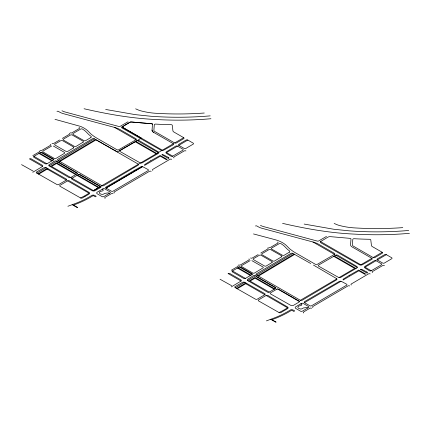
<?xml version="1.0" encoding="UTF-8"?>
<svg xmlns="http://www.w3.org/2000/svg" width="431" height="431" viewBox="0 0 431 431"><rect width="100%" height="100%" fill="white"/><g stroke="black" fill="none" stroke-linecap="round" stroke-linejoin="round"><path stroke-width="0.65" d="M152.472 124.484A1.255 0.727 0 0 0 151.405 123.735L132.021 122.054A3.098 1.789 0 0 0 129.338 122.582L122.027 126.973A1.255 0.727 0 0 0 122.032 127.996L160.849 150.155A2.09 1.207 0 0 0 163.818 150.144L173.381 144.741A1.255 0.727 0 0 0 173.37 143.717L153.549 132.301L152.396 131.283L152.051 130.087L152.515 123.826L130.448 121.914L122 127.005L141.384 138.119L117.469 151.927L96.108 139.833L51.558 166.485L93.446 190.61L99.017 187.393M320.54 241.581L327.846 237.195A3.098 1.789 0 0 1 330.529 236.662L349.913 238.343A1.255 0.727 0 0 1 350.979 239.092L350.565 244.695A5.107 2.947 0 0 0 352.057 246.909L371.867 258.32A1.255 0.727 0 0 1 371.894 259.349L362.331 264.753A2.09 1.207 0 0 1 359.362 264.763L320.54 242.605A1.255 0.727 0 0 1 320.54 241.581L360.844 264.796L371.878 258.325M32.772 172.292L42.308 166.592A1.676 0.964 0 0 0 42.286 165.235L31.323 158.92A1.255 0.727 0 0 0 29.55 158.926L42.545 166.409M36.915 173.154L46.106 167.659M49.096 165.87L56.87 161.216M58.153 160.451L94.33 138.804M38.111 173.833L47.308 168.332M50.271 166.56L56.488 162.837L76.271 174.259M58.056 161.9L57.765 162.072L77.338 173.375M59.333 161.135L95.515 139.488M38.704 174.172L47.9 168.672M127.969 121.801L120.217 126.305A1.255 0.727 0 0 1 118.724 126.45L65.081 111.99A10.877 6.282 0 0 1 61.978 110.735M231.285 286.906L240.816 281.201A1.676 0.964 0 0 0 240.794 279.843L229.836 273.529A1.255 0.727 0 0 0 228.058 273.534L241.058 281.017M235.428 287.763L244.614 282.267M247.604 280.479L255.384 275.824M256.66 275.059L292.838 253.417M236.619 288.441L245.815 282.941M248.779 281.168L254.996 277.445L274.779 288.867M256.564 276.508L256.278 276.68L275.851 287.983M257.846 275.743L294.023 254.096M237.217 288.781L246.408 283.28M258.438 276.088L294.615 254.441M326.482 236.409L318.73 240.918A1.255 0.727 0 0 1 317.232 241.058L263.594 226.598A10.877 6.282 0 0 1 260.491 225.343M66.32 180.099L58.745 184.543A1.255 0.727 0 0 1 56.973 184.549L36.608 172.982A1.255 0.727 0 0 1 36.587 171.964L43.93 167.778A1.676 0.964 0 0 1 46.316 167.761L66.315 179.075A1.255 0.727 0 0 1 66.315 180.099L47.2 169.092M93.446 190.61L173.37 143.717M177.518 146.109A1.255 0.722 0 0 0 175.88 146.039L166.522 151.728A2.09 1.207 0 0 0 166.538 153.431L171.069 156.232A1.255 0.727 0 0 0 172.707 156.157L182.863 150.198A1.255 0.727 0 0 0 182.852 149.18L177.518 146.109L166.479 152.579L172.702 156.162M178.806 145.349L187.824 140.053L193.163 143.13A1.255 0.727 0 0 1 193.174 144.148L185.912 148.409A1.255 0.727 0 0 1 184.134 148.415L178.8 145.344A1.255 0.727 0 0 1 178.79 144.32L186.052 140.064A1.255 0.727 0 0 1 187.83 140.059M264.833 294.707L257.259 299.152A1.255 0.727 0 0 1 255.481 299.157L235.121 287.59A1.255 0.727 0 0 1 235.094 286.572L242.443 282.386A1.676 0.964 0 0 1 244.83 282.37L264.823 293.683A1.255 0.727 0 0 1 264.828 294.707L245.713 283.7M269.235 292.121L275.49 288.452A1.255 0.727 0 0 0 275.484 287.429L255.104 275.662A1.255 0.727 0 0 0 253.309 275.673L247.728 279.218A1.676 0.964 0 0 0 247.755 280.576L267.522 292.164A1.255 0.727 0 0 0 269.235 292.121L250.072 281.093L255.007 278.135L274.191 289.212M266.121 295.461L258.568 299.895A1.255 0.727 0 0 0 258.584 300.919L279.137 312.594A1.255 0.727 0 0 0 280.84 312.626L283.474 311.047A86.055 49.684 0 0 0 287.585 308.634A2.09 1.207 0 0 0 287.525 306.964L267.904 295.461A1.255 0.727 0 0 0 266.121 295.461L287.547 307.799A85.052 49.102 0 0 1 279.056 312.55M310.713 263.508L292.735 253.353A1.255 0.727 0 0 0 290.947 253.363L256.332 273.863A1.255 0.722 0 0 0 256.283 274.843L300.353 300.283L336.848 278.879M339.041 277.591L354.681 268.416L333.713 256.332M373.171 257.566L382.189 252.275A1.255 0.727 0 0 1 382.205 253.299L374.803 257.63A1.255 0.727 0 0 1 373.16 257.566L353.361 246.155A3.265 1.886 0 0 1 352.402 244.743L352.8 239.399A1.255 0.727 0 0 1 354.18 238.709A228.042 131.66 0 0 0 369.577 239.286A1.255 0.727 0 0 1 370.789 239.959L371.441 245.46A3.098 1.789 0 0 0 372.341 246.602L382.195 252.275M340.991 281.271L304.502 302.681A1.255 0.727 0 0 1 304.485 301.657L339.197 281.491A1.676 0.964 0 0 1 341.573 281.486L346.605 284.18A1.255 0.727 0 0 1 346.616 285.203L311.602 305.746A1.255 0.727 0 0 1 309.819 305.751L304.491 302.675M376.026 260.712L364.992 267.188L371.215 270.77L381.37 264.812A1.255 0.727 0 0 0 381.365 263.788L376.031 260.717A1.255 0.727 0 0 0 374.248 260.723L365.035 266.336A2.09 1.207 0 0 0 365.046 268.039L369.437 270.77A1.255 0.727 0 0 0 371.22 270.765M377.314 259.958L386.338 254.662L391.677 257.738A1.255 0.727 0 0 1 391.682 258.756L384.425 263.018A1.255 0.727 0 0 1 382.642 263.023L377.308 259.952A1.255 0.727 0 0 1 377.303 258.929L384.56 254.673A1.255 0.727 0 0 1 386.343 254.667M32.783 155.661L39.566 151.701A0.835 0.485 0 0 0 39.566 151.017M59.613 139.994L53.843 143.361A1.255 0.727 0 0 1 52.065 143.367M62.317 138.416L69.256 134.364A1.255 0.727 0 0 0 69.246 133.335M33.957 156.351L40.746 152.385A0.835 0.485 0 0 1 41.931 152.385L53.665 159.163A0.835 0.485 0 0 1 53.633 159.815L47.248 163.635A1.676 0.964 0 0 1 44.862 163.645L33.963 157.369A1.255 0.727 0 0 1 33.963 156.345L46.898 163.796M51.612 146.039L43.154 150.979A1.255 0.727 0 0 0 43.159 152.003L54.231 158.392A1.255 0.727 0 0 0 56.025 158.387L64.408 153.366A1.255 0.727 0 0 0 64.391 152.353L53.39 146.034M231.291 270.269L238.079 266.31A0.835 0.485 0 0 0 238.074 265.625M258.121 254.602L252.356 257.97A1.255 0.727 0 0 1 250.578 257.975M260.825 253.024L267.77 248.973A1.255 0.727 0 0 0 267.759 247.944M232.471 270.959L239.253 266.994A0.835 0.485 0 0 1 240.347 266.945L252.135 273.744A0.835 0.485 0 0 1 252.146 274.423L245.756 278.243A1.676 0.964 0 0 1 243.37 278.259L232.476 271.983A1.255 0.727 0 0 1 232.471 270.954L245.406 278.404M250.125 260.647L241.662 265.588A1.255 0.727 0 0 0 241.667 266.611L252.744 273.001A1.255 0.727 0 0 0 254.532 272.995L262.915 267.98A1.255 0.727 0 0 0 262.899 266.961L251.903 260.647M56.973 111.397A1.002 0.582 0 0 1 58.395 111.397L59.613 112.103A14.228 8.216 0 0 0 63.669 113.741L114.705 127.452A19.336 11.163 0 0 1 120.19 129.666L135.964 138.755A1.255 0.727 0 0 1 135.964 139.779L118.757 149.735A1.255 0.727 0 0 1 116.979 149.74L96.786 138.109A41.845 24.158 0 0 1 92.854 135.49A41.845 24.158 0 0 0 92.239 135.032A23.931 13.819 0 0 1 90.149 133.222L88.414 131.428A26.275 15.171 0 0 0 80.565 126.407L54.996 119.333M137.268 140.528L120.06 150.489A1.255 0.727 0 0 0 120.06 151.513L139.951 162.762A1.676 0.964 0 0 0 142.322 162.756L158.182 153.452A2.09 1.207 0 0 0 158.172 151.75L139.046 140.528A1.255 0.727 0 0 0 137.268 140.528L158.727 152.886M255.486 226.006A1.002 0.582 0 0 1 256.903 226.006L258.121 226.711A14.228 8.216 0 0 0 262.183 228.349L313.213 242.066A19.336 11.163 0 0 1 318.703 244.275L334.472 253.363A1.255 0.727 0 0 1 334.472 254.387L317.264 264.343A1.255 0.727 0 0 1 315.492 264.348L295.3 252.717A41.845 24.158 0 0 1 291.367 250.099A41.845 24.158 0 0 0 290.753 249.641A23.931 13.819 0 0 1 288.657 247.83L286.922 246.036A26.275 15.171 0 0 0 274.983 239.658L253.503 233.941M335.781 255.136L318.568 265.097A1.255 0.727 0 0 0 318.568 266.121L338.459 277.37A1.676 0.964 0 0 0 340.835 277.365L356.696 268.06A2.09 1.207 0 0 0 356.679 266.358L337.554 255.136A1.255 0.727 0 0 0 335.781 255.136L357.234 267.495M67.893 206.271L74.078 203.992A89.653 51.763 0 0 0 91.679 195.464A2.09 1.207 0 0 1 94.696 195.426L96.199 196.288L95.332 196.816L93.193 195.582A90.909 52.485 0 0 1 74.757 204.601L73.442 205.086L77.645 207.467L77.354 207.64L72.16 204.698M266.406 320.88L272.591 318.601A89.653 51.763 0 0 0 290.192 310.072A2.09 1.207 0 0 1 293.209 310.034L294.712 310.902L293.84 311.424L291.701 310.191A90.909 52.485 0 0 1 273.265 319.209L271.95 319.694L276.152 322.076L275.862 322.248L270.668 319.306M105.66 109.458L135.242 114.635L150.694 116.235A215.069 124.171 0 0 0 210.193 115.864M304.173 224.066L333.756 229.244L349.202 230.844A215.069 124.171 0 0 0 408.701 230.472M84.056 108.752C107.831 114.231 131.864 118.471 156.291 119.522A220.09 127.07 0 0 0 210.942 118.73M282.564 223.36C306.339 228.839 330.378 233.079 354.805 234.13A220.09 127.07 0 0 0 409.45 233.338M21.55 164.637L33.074 171.069M220.058 279.245L231.587 285.678M109.302 193.363L108.585 192.953A0.803 0.463 0 0 0 107.599 192.969L104.873 193.384L103.262 194.241A2.074 1.196 0 0 1 101.948 194.376L100.525 193.945A4.455 2.575 0 0 1 99.922 193.567L99.416 193.018A2.074 1.196 0 0 1 99.345 192.56C99.798 190.4 103.047 191.87 103.397 189.958L102.195 189.263M307.809 307.971L307.093 307.562A0.803 0.463 0 0 0 306.112 307.583L303.386 307.993L301.77 308.849A2.074 1.196 0 0 1 300.455 308.984L299.033 308.553A4.455 2.575 0 0 1 298.435 308.176L297.929 307.626A2.074 1.196 0 0 1 297.853 307.168C298.311 305.008 301.555 306.479 301.91 304.566L300.709 303.871M76.982 175.358L98.435 187.7M183.687 137.667L173.833 131.994A3.098 1.789 0 0 1 172.928 130.846L172.281 125.351A1.255 0.727 0 0 0 171.064 124.678A228.042 131.66 0 0 1 155.672 124.096A1.255 0.727 0 0 0 154.293 124.791L153.894 130.13A3.265 1.886 0 0 0 154.848 131.547L174.657 142.957L183.681 137.667A1.255 0.727 0 0 1 183.692 138.69L176.435 142.952A1.255 0.727 0 0 1 174.652 142.952M122.027 126.973L162.336 150.187M114.447 127.387L135.964 139.779M312.954 241.996L334.472 254.387M135.792 141.384L157.471 153.872M334.3 255.992L355.979 268.481M135.199 141.724L156.173 153.808M313.488 265.103L336.482 278.555A1.676 0.964 0 0 1 336.492 279.913L302.066 300.315A1.255 0.727 0 0 1 300.353 300.283M40.837 152.337L53.703 159.766M79.094 174.388L100.929 186.995M277.602 288.996L299.437 301.603M239.35 266.945L252.216 274.375M39.539 153.091L52.431 160.531M77.569 175.013L99.857 187.878M238.047 267.699L250.939 275.145M38.952 153.436L51.849 160.882M56.499 163.527L75.684 174.603M237.459 268.044L250.363 275.49M67.619 180.853L89.039 193.19A85.052 49.102 0 0 1 80.549 197.942M153.549 132.301A5.107 2.947 0 0 1 152.051 130.087M402.775 227.627A209.38 120.885 0 0 1 353.129 227.81L351.976 227.703A43.601 25.17 0 0 1 348.415 227.288A49.312 28.468 0 0 1 339.499 225.494A16.739 9.665 0 0 1 336.552 224.486A103.882 59.974 0 0 1 334.16 223.43M238.709 264.903A1.255 0.727 0 0 0 240.493 264.898L248.94 259.963A1.255 0.727 0 0 0 248.935 258.939M311.618 308.294A1.255 0.727 0 0 0 309.835 308.3L303.623 311.947A1.255 0.727 0 0 0 303.629 312.965M384.441 265.561A1.255 0.727 0 0 0 382.663 265.566L372.508 271.525A1.255 0.727 0 0 0 372.519 272.543M370.181 273.927A1.255 0.727 0 0 0 368.403 273.933L351.308 283.964A1.255 0.727 0 0 0 351.319 284.983M349.686 285.958A1.255 0.727 0 0 0 347.909 285.958L312.89 306.506A1.255 0.727 0 0 0 312.895 307.529M268.702 247.399A1.255 0.727 0 0 0 270.474 247.389L277.726 243.159A1.255 0.727 0 0 0 277.542 242.05M70.188 132.791A1.255 0.727 0 0 0 71.966 132.78L79.218 128.546A1.255 0.727 0 0 0 79.035 127.441M151.179 171.349A1.255 0.727 0 0 0 149.395 171.349L114.377 191.897A1.255 0.727 0 0 0 114.387 192.921M171.673 159.319A1.255 0.727 0 0 0 169.889 159.325L152.8 169.356A1.255 0.727 0 0 0 152.811 170.374M185.933 150.952A1.255 0.727 0 0 0 184.15 150.958L174 156.916A1.255 0.727 0 0 0 174.005 157.935M113.111 193.686A1.255 0.727 0 0 0 111.327 193.691L105.11 197.333A1.255 0.727 0 0 0 105.121 198.357M40.202 150.295A1.255 0.727 0 0 0 41.979 150.29L50.432 145.355A1.255 0.727 0 0 0 50.427 144.331M135.652 108.822A103.882 59.974 0 0 0 138.039 109.873A16.739 9.665 0 0 0 140.991 110.88A49.312 28.468 0 0 0 149.902 112.68A43.596 25.17 0 0 0 153.468 113.094L154.621 113.202A209.38 120.885 0 0 0 204.267 113.019M53.396 161.905L49.22 164.61A1.676 0.964 0 0 0 49.242 165.967L68.944 177.518A1.255 0.727 0 0 0 70.722 177.513L76.982 173.844A1.255 0.727 0 0 0 76.977 172.82L56.59 161.054A1.255 0.727 0 0 0 54.802 161.065L53.396 161.905M133.874 167.718L103.553 185.707A1.255 0.727 0 0 1 101.84 185.675L57.716 160.192A1.255 0.722 0 0 1 57.824 159.255L92.433 138.755A1.255 0.727 0 0 1 94.222 138.744L137.968 163.942A1.676 0.964 0 0 1 137.979 165.305L133.874 167.718M150.758 160.768L145.031 164.335A1.676 0.964 0 0 0 144.671 165.375L160.321 156.194L166.538 159.777L167.126 159.432L160.197 155.44L150.758 160.768M349.266 275.377L343.545 278.943A1.676 0.964 0 0 0 343.184 279.983L358.829 270.803L365.052 274.385L365.639 274.041L358.705 270.048L349.266 275.377M84.966 196.439L82.332 198.018A1.255 0.727 0 0 1 80.624 197.985L60.076 186.311A1.255 0.727 0 0 1 60.06 185.287L67.613 180.853A1.255 0.727 0 0 1 69.396 180.848L89.012 192.355A2.09 1.207 0 0 1 89.077 194.025A86.055 49.684 0 0 1 84.966 196.439M73.475 147.946L67.78 151.351A1.255 0.727 0 0 1 65.991 151.362L55.033 145.069A1.255 0.727 0 0 1 55.028 144.046L60.793 140.678A1.255 0.727 0 0 1 62.57 140.678L73.453 146.928A1.255 0.727 0 0 1 73.475 147.946M83.059 142.208L76.147 146.346A1.255 0.727 0 0 1 74.358 146.357L63.508 140.123A1.255 0.727 0 0 1 63.497 139.1L70.452 135.038A1.255 0.727 0 0 1 72.225 135.032L83.038 141.19A1.255 0.727 0 0 1 83.059 142.208M90.844 137.554L85.731 140.608A1.255 0.727 0 0 1 83.948 140.619L73.168 134.483A1.255 0.727 0 0 1 73.157 133.459L80.656 129.079A1.255 0.727 0 0 1 82.44 129.079A23.931 13.819 0 0 1 86.367 132.085L88.102 133.879A26.275 15.171 0 0 0 90.478 135.921A20.586 11.885 0 0 1 90.989 136.309A1.676 0.964 0 0 1 90.844 137.554M271.983 262.554L266.288 265.959A1.255 0.727 0 0 1 264.499 265.97L253.541 259.677A1.255 0.727 0 0 1 253.536 258.654L259.3 255.287A1.255 0.727 0 0 1 261.078 255.287L271.966 261.536A1.255 0.727 0 0 1 271.983 262.554M281.567 256.817L274.655 260.954A1.255 0.727 0 0 1 272.866 260.965L262.016 254.732A1.255 0.727 0 0 1 262.01 253.708L268.96 249.646A1.255 0.727 0 0 1 270.738 249.641L281.545 255.798A1.255 0.727 0 0 1 281.567 256.817M289.352 252.162L284.244 255.217A1.255 0.727 0 0 1 282.456 255.233L271.681 249.096A1.255 0.727 0 0 1 271.67 248.067L279.164 243.693A1.255 0.727 0 0 1 280.947 243.687A23.931 13.819 0 0 1 284.88 246.699L286.615 248.488A26.275 15.171 0 0 0 288.985 250.535A20.586 11.885 0 0 1 289.497 250.917A1.676 0.964 0 0 1 289.352 252.162M78.27 174.603L72.015 178.272A1.255 0.727 0 0 0 72.025 179.296L92.142 190.674A2.09 1.207 0 0 0 95.111 190.669L100.574 187.463A1.255 0.727 0 0 0 100.563 186.44L80.053 174.598A1.255 0.727 0 0 0 78.27 174.603M102.923 188.837L97.282 192.145A2.09 1.207 0 0 0 97.298 193.848L102.039 196.584A1.255 0.727 0 0 0 103.823 196.579L110.04 192.926A1.255 0.727 0 0 0 110.034 191.908L104.706 188.832A1.255 0.727 0 0 0 102.923 188.837M134.677 170.207L105.978 187.049A1.255 0.727 0 0 0 105.988 188.072L111.311 191.143A1.255 0.727 0 0 0 113.089 191.138L148.102 170.595A1.255 0.727 0 0 0 148.097 169.572L143.065 166.878A1.676 0.964 0 0 0 140.689 166.883L134.677 170.207M142.483 166.662L105.988 188.072L142.483 166.662M276.777 289.212L270.528 292.881A1.255 0.727 0 0 0 270.533 293.904L290.65 305.283A2.09 1.207 0 0 0 293.619 305.277L299.082 302.072A1.255 0.727 0 0 0 299.076 301.048L278.561 289.206A1.255 0.727 0 0 0 276.777 289.212M301.436 303.446L295.79 306.759A2.09 1.207 0 0 0 295.806 308.461L300.547 311.193A1.255 0.727 0 0 0 302.33 311.187L308.548 307.54A1.255 0.727 0 0 0 308.542 306.516L303.214 303.44A1.255 0.727 0 0 0 301.436 303.446M168.44 157.46L163.855 155.025A2.09 1.207 0 0 0 161.884 154.707L168.596 158.57A1.255 0.727 0 0 0 168.591 157.547L168.44 157.46M366.948 272.069L362.369 269.634A2.09 1.207 0 0 0 360.391 269.316L367.104 273.179A1.255 0.727 0 0 0 367.104 272.155L366.948 272.069"/></g></svg>
